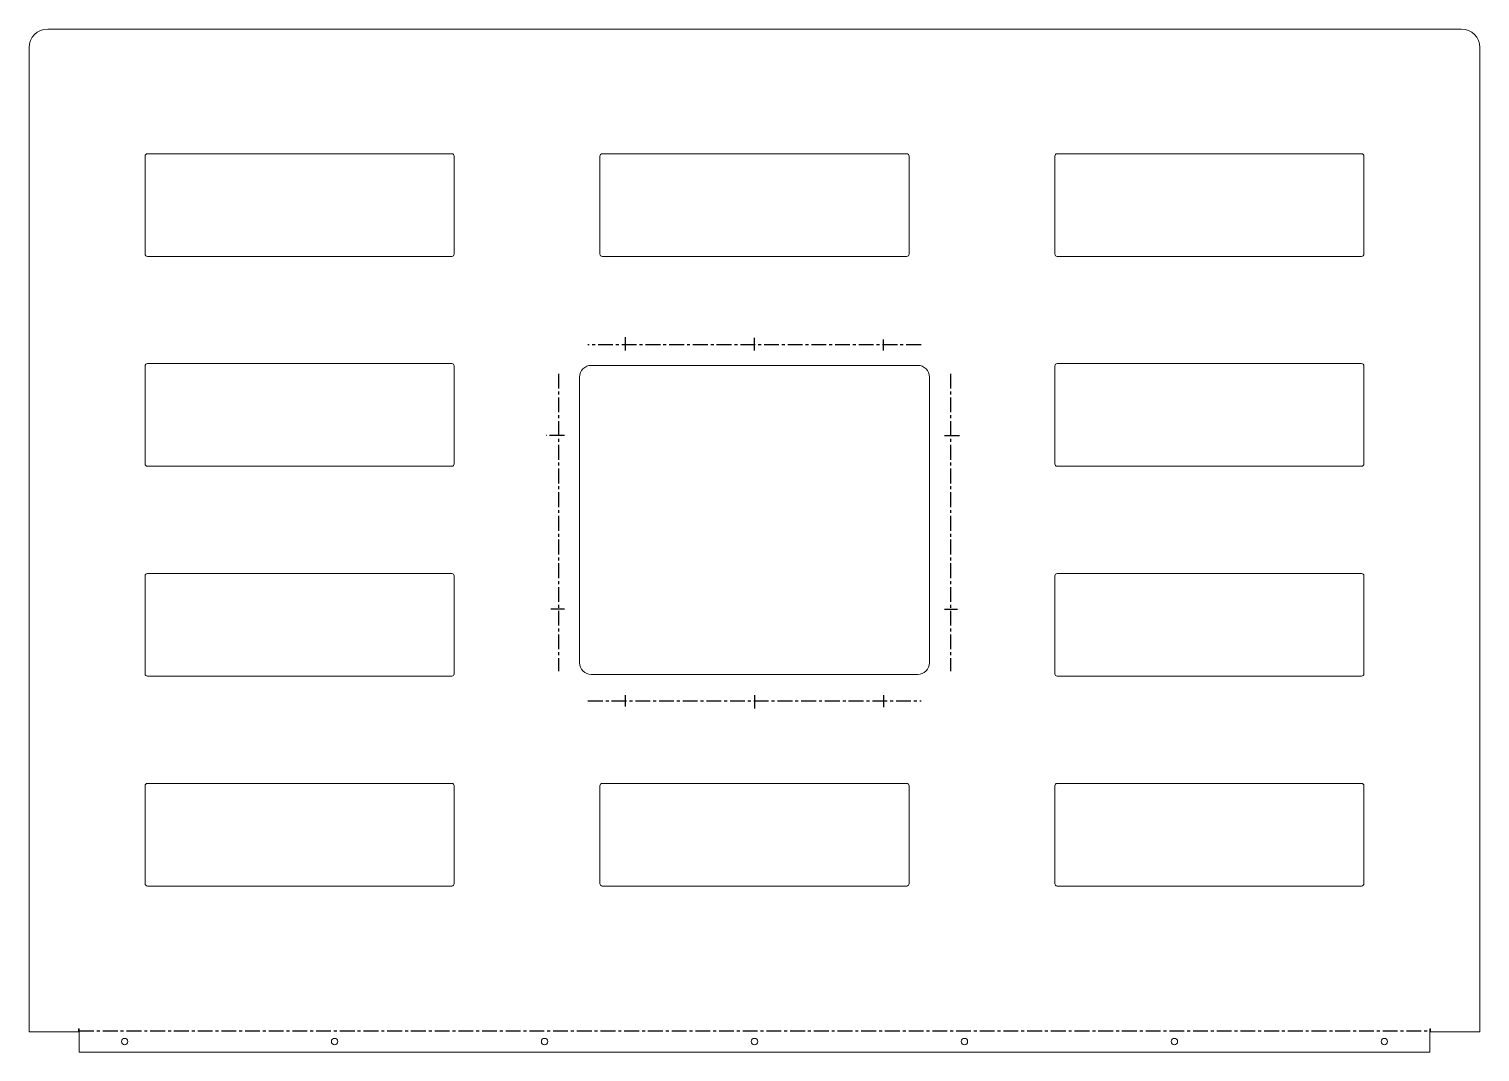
# Model space of a CAD drawing. Header units: millimetres. Extents: x 0 to 1244, y -17 to 860.
import ezdxf

# ---------------------------------------------------------------- set-up
doc = ezdxf.new("R2010")
doc.units = ezdxf.units.MM
doc.linetypes.add('CENTERX2', pattern=[20.32, 12.7, -2.54, 2.54, -2.54])

msp = doc.modelspace()

# ---------------------------------------------------------------- linework, layer by layer
at = {"color": 7, "linetype": 'Continuous', "lineweight": 18}
for p, q in [((1228, 860), (16, 860)), ((0, 844), (0, 0)), ((1244, 0), (1244, 844)), ((99.5, 751), (99.5, 667)), ((362.5, 753), (101.5, 753)), ((364.5, 667), (364.5, 751)), ((489.5, 751), (489.5, 667)), ((752.5, 753), (491.5, 753)), ((754.5, 667), (754.5, 751)), ((879.5, 751), (879.5, 667)), ((1142.5, 753), (881.5, 753)), ((1144.5, 667), (1144.5, 751)), ((101.5, 665), (362.5, 665)), ((491.5, 665), (752.5, 665)), ((881.5, 665), (1142.5, 665)), ((362.5, 573), (101.5, 573)), ((1142.5, 573), (881.5, 573)), ((99.5, 571), (99.5, 487)), ((364.5, 487), (364.5, 571)), ((472, 561.5), (472, 316.5)), ((762, 571.5), (482, 571.5)), ((772, 316.5), (772, 561.5)), ((879.5, 571), (879.5, 487)), ((1144.5, 487), (1144.5, 571)), ((101.5, 485), (362.5, 485)), ((881.5, 485), (1142.5, 485)), ((99.5, 391), (99.5, 307)), ((362.5, 393), (101.5, 393)), ((364.5, 307), (364.5, 391)), ((879.5, 391), (879.5, 307)), ((1142.5, 393), (881.5, 393)), ((1144.5, 307), (1144.5, 391)), ((101.5, 305), (362.5, 305)), ((482, 306.5), (762, 306.5)), ((881.5, 305), (1142.5, 305)), ((362.5, 213), (101.5, 213)), ((752.5, 213), (491.5, 213)), ((1142.5, 213), (881.5, 213)), ((99.5, 211), (99.5, 127)), ((364.5, 127), (364.5, 211)), ((489.5, 211), (489.5, 127)), ((754.5, 127), (754.5, 211)), ((879.5, 211), (879.5, 127)), ((1144.5, 127), (1144.5, 211)), ((101.5, 125), (362.5, 125)), ((491.5, 125), (752.5, 125)), ((881.5, 125), (1142.5, 125)), ((0, 0), (42.5, 0)), ((43, 2.5), (42.5, 2.5)), ((42.5, 2.5), (42.5, 0)), ((43, 2.5), (43, -17.4)), ((1201.5, 2.5), (1201, 2.5)), ((1201, -17.4), (1201, 2.5)), ((1201.5, 0), (1201.5, 2.5)), ((1201.5, 0), (1244, 0)), ((43, -17.4), (1201, -17.4))]:
    msp.add_line(p, q, dxfattribs=at)
at = {"color": 7, "linetype": 'CENTERX2'}
for p, q in [((764.8, 589.2), (479.2, 589.2)), ((511.3, 584.3), (511.3, 595.8)), ((622, 584.3), (622, 595)), ((732.7, 584.3), (732.7, 593.6)), ((454, 564.3), (454, 309.3)), ((790, 564.3), (790, 309.3)), ((459, 511.3), (443.5, 511.3)), ((785, 511.3), (798.1, 511.3)), ((459, 362.3), (447.4, 362.3)), ((785, 362.3), (796.1, 362.3)), ((511.2, 288.8), (511.2, 279)), ((622, 288.8), (622, 277.3)), ((732.7, 288.8), (732.7, 278.5)), ((479.2, 283.8), (764.8, 283.8)), ((43, 0.8), (1201, 0.8))]:
    msp.add_line(p, q, dxfattribs=at)
at = {"color": 7, "linetype": 'Continuous', "lineweight": 18}
for centre in [(82, -8.4), (262, -8.4), (442, -8.4), (622, -8.4), (802, -8.4), (982, -8.4), (1162, -8.4)]:
    msp.add_circle(centre, 2.75, dxfattribs=at)
for centre, radius, start, end in [((16, 844), 16, 90, 180), ((1228, 844), 16, 0, 90), ((101.5, 751), 2, 90, 180), ((362.5, 751), 2, 360, 90), ((491.5, 751), 2, 90, 180), ((752.5, 751), 2, 0, 90), ((881.5, 751), 2, 90, 180), ((1142.5, 751), 2, 360, 90), ((101.5, 667), 2, 180, 270), ((362.5, 667), 2, 270, 0), ((491.5, 667), 2, 180, 270), ((752.5, 667), 2, 270, 360), ((881.5, 667), 2, 180, 270), ((1142.5, 667), 2, 270, 0), ((101.5, 571), 2, 90, 180), ((362.5, 571), 2, 0, 90), ((881.5, 571), 2, 90, 180), ((1142.5, 571), 2, 0, 90), ((482, 561.5), 10, 90, 180), ((762, 561.5), 10, 0, 90), ((101.5, 487), 2, 180, 270), ((362.5, 487), 2, 270, 0), ((881.5, 487), 2, 180, 270), ((1142.5, 487), 2, 270, 0), ((101.5, 391), 2, 90, 180), ((362.5, 391), 2, 0, 90), ((881.5, 391), 2, 90, 180), ((1142.5, 391), 2, 0, 90), ((482, 316.5), 10, 180, 270), ((762, 316.5), 10, 270, 0), ((101.5, 307), 2, 180, 270), ((362.5, 307), 2, 270, 0), ((881.5, 307), 2, 180, 270), ((1142.5, 307), 2, 270, 0), ((101.5, 211), 2, 90, 180), ((362.5, 211), 2, 0, 90), ((491.5, 211), 2, 90, 180), ((752.5, 211), 2, 0, 90), ((881.5, 211), 2, 90, 180), ((1142.5, 211), 2, 0, 90), ((101.5, 127), 2, 180, 270), ((362.5, 127), 2, 270, 0), ((491.5, 127), 2, 180, 270), ((752.5, 127), 2, 270, 0), ((881.5, 127), 2, 180, 270), ((1142.5, 127), 2, 270, 0)]:
    msp.add_arc(centre, radius, start, end, dxfattribs=at)

doc.saveas('drawing.dxf')
